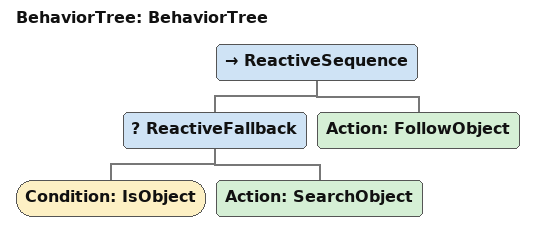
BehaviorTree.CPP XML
<?xml version="1.0"?>
<root main_tree_to_execute="BehaviorTree">
    <BehaviorTree ID="BehaviorTree">
        <ReactiveSequence>
            <ReactiveFallback>
                <Condition ID="IsObject"/>
                <Action ID="SearchObject"/>
            </ReactiveFallback>
            <Action ID="FollowObject"/>
        </ReactiveSequence>
    </BehaviorTree>
</root>
